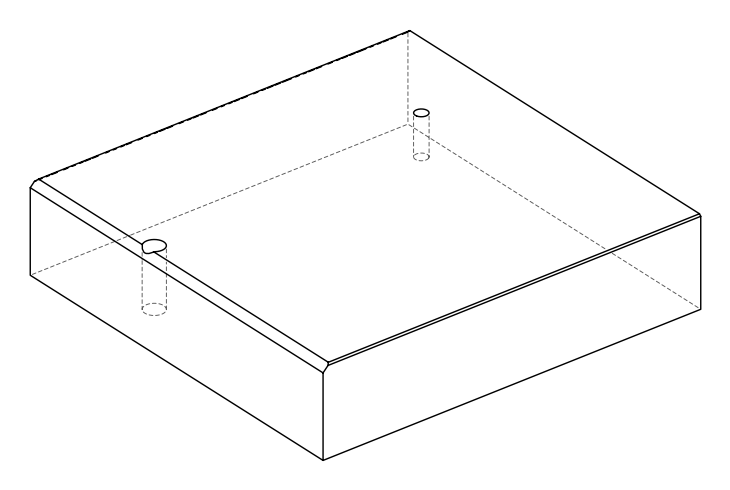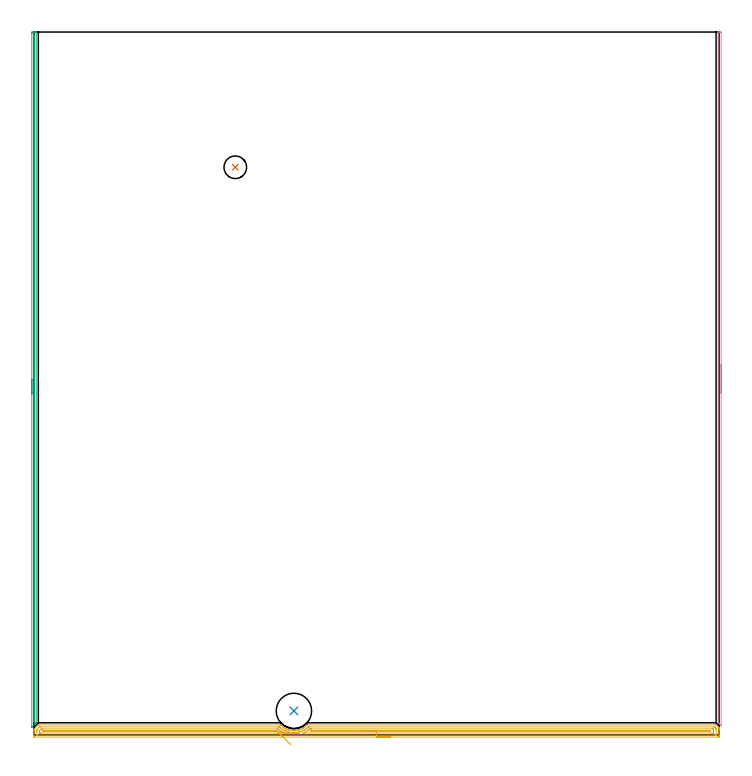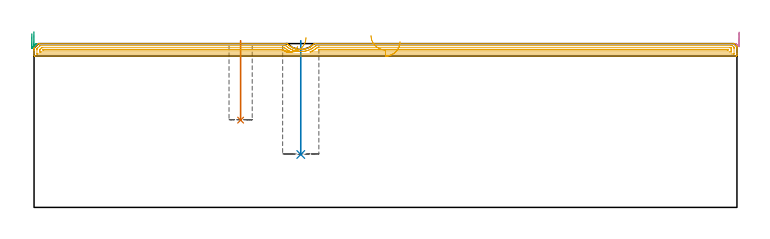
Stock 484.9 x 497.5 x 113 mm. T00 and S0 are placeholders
(PLAN: 5 operations, 2 tool changes, 28.1 min)
(1 INDEXABLE_INSERT_DRILL_BLIND_HOLE_FROM_SOLID | STEP1POCKET | NXT0302_003 | 0.22 min | 10546 mm3)
(2 INDEXABLE_INSERT_DRILL_BLIND_HOLE_FROM_SOLID_1 | STEP1POCKET_1 | NXT0302_021 | 0.32 min | 37358 mm3)
(3 AREA_MILL | FG_CHAMFER_SURFACE | UGT0205_001 | 7.99 min | 2376 mm3)
(4 AREA_MILL_1 | FG_CHAMFER_SURFACE_1 | UGT0205_001 | 4.07 min | 1086 mm3)
(5 AREA_MILL_2 | FG_CHAMFER_SURFACE_2 | UGT0205_001 | 15.55 min | 17816 mm3)
(TOOL NXT0302_003 | Index. Insert Drill 16mm [880-D1600L20-05] | D16 PA176 FL80 Z2)
(TOOL NXT0302_021 | Index. Insert Drill 25mm [880-D2500L25-05] | D25 PA176 FL125 Z2)
(TOOL UGT0205_001 | Chamfer Mill 20 x 3 x 45 deg. | D20 FL50 Z2)
(OP 1 INDEXABLE_INSERT_DRILL_BLIND_HOLE_FROM_SOLID)
G17 G21 G94 G90
T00 M6
G54
G17 G0 G90 X142.5 Y401.8 S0 M3
G43 Z123. H1
G94 G81 G98 Z60.2 F250. R115.
G80
M5
M2
(OP 2 INDEXABLE_INSERT_DRILL_BLIND_HOLE_FROM_SOLID_1)
G17 G21 G94 G90
T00 M6
G54
G17 G0 G90 X184. Y17. S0 M3
G43 Z123. H1
G94 G81 G98 Z36.5 F250. R115.
G80
M5
M2
(OP 3 AREA_MILL)
G17 G21 G94 G90
T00 M6
G54
G17 G0 G90 X-1.5 Y241.5 S1061 M3
G43 Z123. H0
Z119.9
G94 G1 Y241.538 Z119.028 F250.
Y241.652 Z118.164
Y241.841 Z117.312
Y242.103 Z116.48
Y242.437 Z115.674
Y242.84 Z114.9
Y243.309 Z114.164
Y243.84 Z113.472
Y244.429 Z112.829
Y245.072 Z112.24
Y245.764 Z111.708
Y246.5 Z111.24
Y247.274 Z110.837
Y248.08 Z110.503
Y248.912 Z110.241
Y249.764 Z110.052
Y250.628 Z109.938
Y251.5 Z109.9
Y496.874
X-1.498 Y497.13
X-1.493 Y497.49 Z109.901
X-1.251 Y497.5 Z110.144
X-0.73 Z110.667
X-0.384 Z111.012
X0.137 Z111.533
X0.484 Z111.878
X1.177 Z112.576
X1.401 Z112.8
X1.501 Y497.498 Z112.893
X1.597 Y497.49 Z112.988
X1.6 Y497.321 Z113.
Y8.807
X1.596 Y8.605 Z112.989
X1.528 Y8.526 Z112.925
X1.032 Y8.032 Z112.432
X-1.395 Y5.604 Z110.004
X-1.492 Y5.518 Z109.904
X-1.497 Y5.552 Z109.902
X-1.5 Y5.631 Z109.9
Y251.5
X-0.086 Z111.314
X-0.085 Y495.087 Z111.315
X-0.083 Y495.367 Z111.317
X-0.081 Y495.453 Z111.319
X-0.079 Y495.486 Z111.321
X-0.062 Y495.49 Z111.338
X0.086 Y495.496 Z111.486
X0.167 Y495.49 Z111.567
X0.179 Y495.485 Z111.579
X0.181 Y495.459 Z111.581
X0.184 Y495.395 Z111.584
X0.185 Y495.087 Z111.585
X0.186 Y494.78 Z111.586
X0.185 Y10.288 Z111.585
X0.184 Y10.01 Z111.584
X0.18 Y9.701 Z111.58
X0.179 Y9.655 Z111.579
X0.14 Y9.602 Z111.54
X-0.046 Y9.411 Z111.354
X-0.076 Y9.384 Z111.324
X-0.079 Y9.386 Z111.321
X-0.082 Y9.391 Z111.318
X-0.085 Y9.701 Z111.315
X-0.086 Y9.981 Z111.314
Y251.5
Y252.372 Z111.352
Y253.237 Z111.466
Y254.088 Z111.655
Y254.92 Z111.917
Y255.726 Z112.251
Y256.5 Z112.654
Y257.236 Z113.123
Y257.928 Z113.654
Y258.571 Z114.243
Y259.16 Z114.886
Y259.692 Z115.578
Y260.16 Z116.314
Y260.563 Z117.088
Y260.897 Z117.894
Y261.159 Z118.726
Y261.348 Z119.578
Y261.462 Z120.443
Y261.5 Z121.314
G0 Z123.
M5
M2
(OP 4 AREA_MILL_1)
G17 G21 G94 G90
T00 M6
G54
G17 G0 G90 X486.4 Y262. S1061 M3
G43 Z123. H0
Z120.9
G94 G1 Y261.962 Z120.028 F250.
Y261.848 Z119.163
Y261.659 Z118.312
Y261.397 Z117.48
Y261.063 Z116.674
Y260.66 Z115.9
Y260.191 Z115.164
Y259.66 Z114.472
Y259.071 Z113.829
Y258.428 Z113.24
Y257.736 Z112.708
Y257. Z112.24
Y256.226 Z111.837
Y255.42 Z111.503
Y254.588 Z111.241
Y253.736 Z111.052
Y252.872 Z110.938
Y252. Z110.9
Y6.615
X486.395 Y6.527 Z110.903
X486.393 Y6.518 Z110.905
X486.372 Y6.527 Z110.926
X484.836 Y8.063 Z112.463
X484.461 Y8.438 Z112.835
X484.304 Y8.596 Z112.99
X484.3 Y8.91 Z113.
Y497.324
X484.303 Y497.49 Z112.988
X484.36 Y497.493 Z112.932
X484.776 Y497.5 Z112.523
X485.093 Z112.207
X485.796 Z111.499
X486.148 Z111.149
X486.391 Y497.498 Z110.905
X486.396 Y497.324 Z110.904
X486.4 Y497.021 Z110.9
Y252.
Y251.128 Z110.938
Y250.263 Z111.052
Y249.412 Z111.241
Y248.58 Z111.503
Y247.774 Z111.837
Y247. Z112.24
Y246.264 Z112.708
Y245.572 Z113.24
Y244.929 Z113.829
Y244.34 Z114.472
Y243.808 Z115.164
Y243.34 Z115.9
Y242.937 Z116.674
Y242.603 Z117.48
Y242.341 Z118.312
Y242.152 Z119.163
Y242.038 Z120.028
Y242. Z120.9
G0 Z123.
M5
M2
(OP 5 AREA_MILL_2)
G17 G21 G94 G90
T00 M6
G54
G17 G0 G90 X252.45 Y-1.5 S1061 M3
G43 Z123. H0
Z114.4
G94 G1 X252.412 Z113.528 F250.
X252.298 Z112.664
X252.109 Z111.812
X251.847 Z110.98
X251.513 Z110.174
X251.11 Z109.4
X250.642 Z108.664
X250.11 Z107.972
X249.521 Z107.329
X248.878 Z106.74
X248.186 Z106.209
X247.45 Z105.74
X246.676 Z105.337
X245.87 Z105.003
X245.038 Z104.741
X244.186 Z104.552
X243.322 Z104.438
X242.45 Z104.4
X0.627
X0.261 Y-1.496 Z104.402
X0.01 Y-1.492 Z104.404
X0. Y-1.138 Z104.758
Y0.612 Z106.507
Y2.01 Z107.907
Y2.363 Z108.258
Y3.067 Z108.967
Y3.675 Z109.575
X0.001 Y3.761 Z109.661
X0.01 Y4.008 Z109.904
X0.251 Y4.252 Z110.15
X2.792 Y6.793 Z112.691
X3. Y6.998 Z112.895
X3.106 Y7.097 Z112.988
X3.309 Y7.1 Z113.
X174.06
X174.738 Y7.098 Z112.988
X174.852 Y6.983 Z112.88
X174.896 Y6.938 Z112.837
X174.954 Y6.877 Z112.777
X174.981 Y6.85 Z112.749
X175.1 Y6.738 Z112.634
X175.781 Y6.089 Z111.986
X175.848 Y6.03 Z111.926
X175.874 Y6.007 Z111.903
X176.317 Y5.65 Z111.548
X176.768 Y5.308 Z111.206
X176.809 Y5.279 Z111.177
X176.931 Y5.195 Z111.093
X177.294 Y4.958 Z110.856
X177.636 Y4.747 Z110.645
X177.662 Y4.731 Z110.629
X178.083 Y4.495 Z110.393
X178.254 Y4.404 Z110.304
X178.452 Y4.3 Z110.2
X178.555 Y4.251 Z110.151
X178.88 Y4.113 Z110.01
X178.977 Y4.071 Z109.968
X179.165 Y3.99 Z109.887
X179.424 Y3.88 Z109.774
X179.449 Y3.869 Z109.764
X179.572 Y3.821 Z109.719
X179.751 Y3.753 Z109.652
X179.871 Y3.709 Z109.607
X179.894 Y3.7 Z109.598
X180.123 Y3.625 Z109.523
X180.342 Y3.553 Z109.451
X180.844 Y3.407 Z109.305
X181.212 Y3.321 Z109.218
X181.236 Y3.315 Z109.212
X181.682 Y3.223 Z109.122
X182.13 Y3.148 Z109.044
X182.576 Y3.089 Z108.986
X183.023 Y3.048 Z108.94
X183.433 Y3.019 Z108.916
X183.47 Y3.017 Z108.913
X183.749 Y3.007 Z108.9
X183.894 Y3.01 Z108.898
X184.118 Z108.899
X184.252 Z108.901
X184.811 Y3.034 Z108.928
X185.055 Y3.051 Z108.951
X185.258 Y3.068 Z108.967
X185.704 Y3.122 Z109.02
X186.152 Y3.195 Z109.088
X186.332 Y3.228 Z109.127
X186.383 Y3.238 Z109.137
X186.576 Y3.277 Z109.173
X186.598 Y3.281 Z109.177
X186.955 Y3.361 Z109.259
X187.156 Y3.407 Z109.305
X187.47 Y3.498 Z109.395
X187.492 Y3.504 Z109.401
X187.94 Y3.646 Z109.542
X188.275 Y3.763 Z109.661
X188.385 Y3.802 Z109.7
X188.834 Y3.98 Z109.88
X189.279 Y4.176 Z110.072
X189.546 Y4.3 Z110.2
X189.791 Y4.432 Z110.332
X190.172 Y4.639 Z110.537
X190.599 Y4.895 Z110.791
X190.622 Y4.909 Z110.805
X190.746 Y4.988 Z110.885
X190.896 Y5.084 Z110.982
X191.046 Y5.181 Z111.077
X191.069 Y5.196 Z111.092
X191.518 Y5.524 Z111.423
X191.96 Y5.866 Z111.766
X192.217 Y6.088 Z111.987
X192.536 Y6.386 Z112.284
X192.853 Y6.682 Z112.58
X193.215 Y7.053 Z112.953
X193.256 Y7.093 Z112.993
X193.728 Y7.1 Z113.
X482.485
X482.802 Y7.095 Z112.991
X482.932 Y6.97 Z112.866
X483.379 Y6.521 Z112.421
X484.039 Y5.863 Z111.759
X484.098 Y5.803 Z111.702
X484.273 Y5.627 Z111.526
X484.33 Y5.571 Z111.468
X484.383 Y5.517 Z111.416
X484.571 Y5.329 Z111.228
X484.622 Y5.279 Z111.176
X484.669 Y5.231 Z111.13
X484.869 Y5.028 Z110.927
X484.891 Y4.997 Z110.896
X484.894 Y4.988 Z110.887
X484.9 Y4.624 Z110.524
Y3.942 Z109.842
Y3.238 Z109.133
Y2.01 Z107.907
Y0.612 Z106.508
Y-0.001 Z105.895
Y-0.876 Z105.02
X484.896 Y-1.138 Z104.759
X484.89 Y-1.493 Z104.404
X484.639 Y-1.496 Z104.402
X484.273 Y-1.5 Z104.4
X242.45
Y-0.086 Z105.814
X2.415 Y-0.085 Z105.815
X2.233 Y-0.084 Z105.816
X2.059 Y-0.081 Z105.819
X2.021 Y-0.079 Z105.821
X2.01 Y-0.061 Z105.839
X2.007 Y-0.028 Z105.872
X2.001 Y0.142 Z106.042
X2. Y2.768 Z108.668
X2.003 Y3.238 Z109.138
X2.007 Y3.44 Z109.34
X2.01 Y3.54 Z109.44
X2.053 Y3.591 Z109.491
X2.415 Y3.964 Z109.864
X2.49 Y4.04 Z109.94
X3.945 Y5.494 Z111.394
X4.049 Y5.596 Z111.496
X4.122 Y5.663 Z111.563
X4.141 Y5.679 Z111.579
X4.159 Y5.681 Z111.581
X4.203 Y5.684 Z111.584
X4.384 Y5.685 Z111.585
X172.453 Y5.686 Z111.586
X173.166 Y5.685 Z111.585
X173.349 Y5.684 Z111.584
X173.699 Y5.679 Z111.579
X174.06 Y5.359 Z111.259
X174.489 Y4.988 Z110.888
X174.954 Y4.619 Z110.519
X175.653 Y4.113 Z110.013
X175.848 Y3.982 Z109.882
X176.232 Y3.737 Z109.637
X176.742 Y3.443 Z109.343
X176.824 Y3.398 Z109.298
X177.136 Y3.238 Z109.138
X177.636 Y2.999 Z108.899
X178.082 Y2.801 Z108.701
X178.53 Y2.616 Z108.516
X178.638 Y2.574 Z108.474
X179.222 Y2.363 Z108.263
X179.424 Y2.296 Z108.196
X179.525 Y2.264 Z108.164
X180.318 Y2.047 Z107.947
X180.74 Y1.95 Z107.85
X181.212 Y1.855 Z107.755
X181.384 Y1.825 Z107.725
X181.981 Y1.732 Z107.632
X182.106 Y1.717 Z107.617
X182.843 Y1.642 Z107.542
X183. Y1.631 Z107.531
X183.783 Y1.596 Z107.496
X183.894 Y1.595 Z107.495
X184.661 Y1.612 Z107.512
X184.788 Y1.618 Z107.518
X185.495 Y1.67 Z107.57
X185.682 Y1.688 Z107.588
X185.791 Y1.701 Z107.601
X186.421 Y1.791 Z107.691
X186.576 Y1.817 Z107.717
X187.042 Y1.906 Z107.806
X187.47 Y1.999 Z107.899
X187.771 Y2.068 Z107.968
X188.364 Y2.233 Z108.133
X188.465 Y2.264 Z108.164
X188.778 Y2.363 Z108.263
X189.185 Y2.505 Z108.405
X189.258 Y2.532 Z108.432
X189.769 Y2.737 Z108.637
X190.152 Y2.901 Z108.801
X190.389 Y3.006 Z108.906
X190.866 Y3.238 Z109.138
X191.008 Y3.311 Z109.211
X191.046 Y3.332 Z109.232
X191.55 Y3.619 Z109.519
X191.94 Y3.85 Z109.75
X192.104 Y3.952 Z109.852
X192.349 Y4.113 Z110.013
X192.632 Y4.31 Z110.21
X192.834 Y4.456 Z110.356
X193.139 Y4.689 Z110.589
X193.52 Y4.988 Z110.888
X193.633 Y5.081 Z110.981
X193.728 Y5.163 Z111.063
X194.1 Y5.498 Z111.398
X194.282 Y5.661 Z111.561
X194.314 Y5.679 Z111.579
X194.355 Y5.681 Z111.581
X194.444 Y5.684 Z111.584
X194.622 Y5.685 Z111.585
X194.803 Y5.686 Z111.586
X480.878
X481.591 Y5.683 Z111.583
X481.693 Y5.681 Z111.581
X481.751 Y5.679 Z111.579
X481.805 Y5.633 Z111.533
X482.485 Y4.965 Z110.865
X482.701 Y4.748 Z110.648
X482.807 Y4.64 Z110.54
X482.857 Y4.586 Z110.486
X482.88 Y4.559 Z110.459
X482.89 Y4.518 Z110.418
X482.896 Y4.113 Z110.013
X482.899 Y3.707 Z109.607
Y0.207 Z106.107
X482.895 Y0.071 Z105.971
X482.89 Y-0.037 Z105.863
X482.878 Y-0.079 Z105.821
X482.841 Y-0.08 Z105.82
X482.485 Y-0.084 Z105.816
X482.304 Y-0.085 Z105.815
X481.41 Y-0.086 Z105.814
X242.45
Y1.328 Z107.228
X191.046 Y1.329 Z107.229
X190.377 Y1.335 Z107.235
X190.554 Y1.413 Z107.313
X190.725 Y1.487 Z107.387
X190.949 Y1.583 Z107.483
X191.046 Y1.625 Z107.525
X191.56 Y1.859 Z107.759
X191.94 Y2.046 Z107.946
X192.151 Y2.156 Z108.056
X192.538 Y2.363 Z108.263
X192.726 Y2.468 Z108.368
X192.834 Y2.53 Z108.43
X193.279 Y2.802 Z108.702
X193.728 Y3.085 Z108.985
X193.82 Y3.147 Z109.047
X193.948 Y3.238 Z109.138
X194.333 Y3.521 Z109.421
X194.622 Y3.737 Z109.637
X195.257 Y4.237 Z110.137
X195.303 Y4.265 Z110.165
X195.358 Y4.267 Z110.167
X195.516 Y4.269 Z110.169
X196.247 Y4.271 Z110.171
X196.41 Y4.272 Z110.172
X479.803 Y4.271 Z110.171
X480.539 Y4.267 Z110.167
X480.697 Y4.265 Z110.165
X480.739 Y4.25 Z110.15
X480.787 Y4.204 Z110.104
X480.878 Y4.113 Z110.013
X480.891 Y3.923 Z109.823
X480.899 Y3.238 Z109.138
X480.9 Y3.039 Z108.939
Y2.363 Z108.263
Y2.164 Z108.064
X480.896 Y1.487 Z107.387
X480.893 Y1.388 Z107.288
X480.89 Y1.344 Z107.244
X480.853 Y1.334 Z107.234
X479.803 Y1.329 Z107.229
X242.45 Y1.328 Z107.228
Y2.743 Z108.643
X196.41
X196.351 Y2.744 Z108.644
X196.235 Y2.749 Z108.649
X196.083 Y2.758 Z108.658
X196.131 Y2.797 Z108.697
X196.187 Y2.841 Z108.741
X196.202 Y2.85 Z108.75
X196.235 Y2.853 Z108.753
X196.293 Y2.856 Z108.756
X196.41 Y2.857 Z108.757
X196.798
X478.521
X478.579 Y2.856 Z108.756
X478.696 Y2.853 Z108.753
X478.89 Y2.847 Z108.747
X478.891 Y2.8 Z108.7
X478.89 Y2.753 Z108.653
X478.696 Y2.747 Z108.647
X478.579 Y2.744 Z108.644
X478.52 Y2.743 Z108.643
X478.132
X242.45
X241.578 Z108.681
X240.714 Z108.795
X239.862 Z108.983
X239.03 Z109.246
X238.224 Z109.58
X237.45 Z109.982
X236.714 Z110.451
X236.022 Z110.982
X235.379 Z111.572
X234.79 Z112.215
X234.258 Z112.907
X233.79 Z113.643
X233.387 Z114.416
X233.053 Z115.222
X232.791 Z116.054
X232.602 Z116.906
X232.488 Z117.771
X232.45 Z118.643
G0 Z123.
X187.595 Y1.373
Z117.273
G1 X187.561 Y1.372 Z116.401
X187.451 Z115.536
X187.265 Y1.371 Z114.683
X187.006 Y1.37 Z113.85
X186.676 Y1.369 Z113.043
X186.276 Y1.367 Z112.267
X185.81 Y1.365 Z111.529
X185.282 Y1.363 Z110.835
X184.695 Y1.361 Z110.19
X184.055 Y1.358 Z109.598
X183.365 Y1.355 Z109.064
X182.631 Y1.352 Z108.592
X181.859 Y1.349 Z108.186
X181.054 Y1.346 Z107.849
X180.223 Y1.342 Z107.583
X179.372 Y1.339 Z107.391
X178.508 Y1.335 Z107.273
X177.637 Y1.332 Z107.232
X176.904 Y1.329 Z107.229
X176.742
X5.097
X4.364
X4.203 Y1.332 Z107.232
X4.042 Y1.335 Z107.235
X4.009 Y1.339 Z107.239
X4.006 Y1.369 Z107.269
X4.002 Y1.421 Z107.321
X4.001 Y1.487 Z107.387
X4. Y1.686 Z107.586
Y2.363 Z108.263
X4.001 Y2.561 Z108.461
X4.006 Y2.899 Z108.799
X4.01 Y3.068 Z108.968
X4.018 Y3.107 Z109.007
X4.17 Y3.27 Z109.17
X5.055 Y4.154 Z110.054
X5.097 Y4.192 Z110.092
X5.193 Y4.265 Z110.165
X5.28 Y4.267 Z110.167
X5.463 Y4.269 Z110.169
X5.829 Y4.271 Z110.171
X5.991 Y4.272 Z110.172
X172.11 Y4.271 Z110.171
X172.272 Y4.269 Z110.169
X172.434 Y4.266 Z110.166
X172.729 Y4.256 Z110.156
X172.907 Y4.113 Z110.013
X173.166 Y3.907 Z109.807
X173.55 Y3.611 Z109.511
X174.052 Y3.238 Z109.138
X174.082 Y3.216 Z109.116
X174.954 Y2.657 Z108.557
X175.463 Y2.363 Z108.263
X175.848 Y2.153 Z108.053
X176.288 Y1.931 Z107.831
X176.742 Y1.728 Z107.628
X177.29 Y1.487 Z107.387
X177.636 Y1.336 Z107.236
X177.637 Y1.332 Z107.232
X171.922 Y2.749 Z108.649
X171.88 Y2.747 Z108.647
X171.767 Y2.745 Z108.645
X171.378 Y2.743 Z108.643
X170.99
X6.321
X6.204 Y2.746 Z108.646
X6.127 Y2.75 Z108.65
X6.111 Y2.753 Z108.653
X6.115 Y2.758 Z108.658
X6.154 Y2.797 Z108.697
X6.211 Y2.85 Z108.75
X6.321 Y2.855 Z108.755
X6.381 Y2.856 Z108.756
X6.768 Y2.857 Z108.757
X6.885
X171.378
X171.771 Y2.853 Z108.753
X171.792 Y2.85 Z108.75
X171.82 Y2.837 Z108.737
X171.845 Y2.821 Z108.721
X171.873 Y2.797 Z108.697
X171.922 Y2.749 Z108.649
X172.45 Y2.235 Z108.181
X173.004 Y1.695 Z107.78
X173.582 Y1.132 Z107.447
X174.178 Y0.551 Z107.186
X174.788 Y-0.044 Z106.999
X175.408 Y-0.648 Z106.886
X176.032 Y-1.256 Z106.849
X176.656 Y-1.864 Z106.889
X177.275 Y-2.468 Z107.004
X177.885 Y-3.062 Z107.194
X178.481 Y-3.643 Z107.458
X179.057 Y-4.205 Z107.793
X179.611 Y-4.744 Z108.197
X180.138 Y-5.258 Z108.666
X180.633 Y-5.74 Z109.199
X181.093 Y-6.188 Z109.789
X181.514 Y-6.599 Z110.433
X181.894 Y-6.969 Z111.126
G0 Z123.
M5
M2
